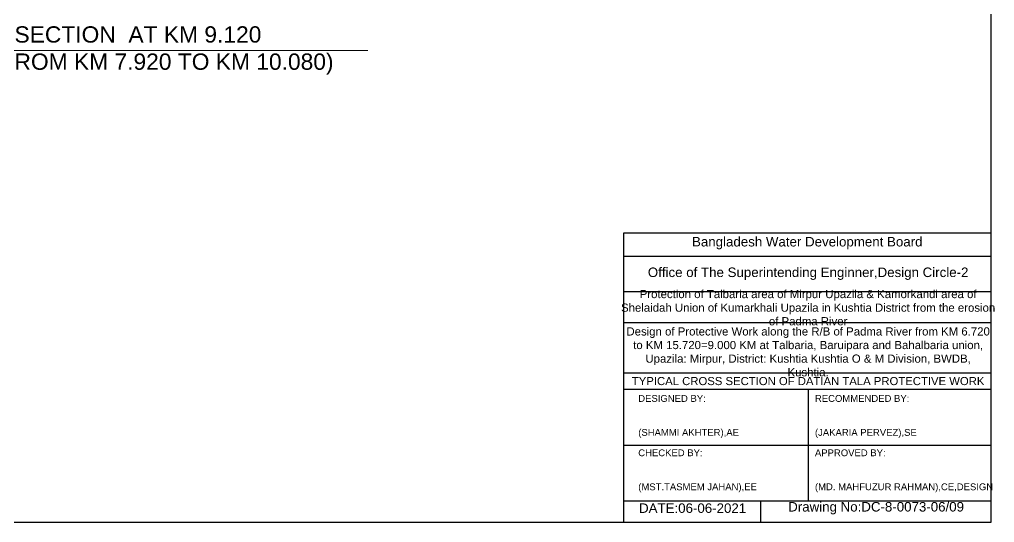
# Model space of a CAD drawing. Header units: inches. Extents: x 89000 to 215021, y -28933 to 1384.
# Drawn here: x 162422 to 169596, y -7101 to -3401 of the extents above; entities that cross this region are included whole.
import ezdxf

# ---------------------------------------------------------------- set-up
doc = ezdxf.new("R2010")
doc.units = ezdxf.units.IN
doc.header["$LTSCALE"] = 7
doc.header["$MEASUREMENT"] = 0
doc.layers.add('Cross Section Labels', color=7, linetype='Continuous', lineweight=9)
doc.styles.get("Standard").update_dxf_attribs({"font": 'arial.ttf'})

msp = doc.modelspace()

# ---------------------------------------------------------------- linework, layer by layer
msp.add_lwpolyline([(157568.09036, 1384.10087), (169568.09036, 1384.10087), (169568.09036, -7101.09913), (157568.09036, -7101.09913)], close=True)
for points in [[(166868.09036, -7101.09913), (166868.09036, -4971), (169568.09036, -4971)], [(166874.52256, -5141), (169574.52256, -5141)], [(166874.52256, -5401), (169574.52256, -5401)], [(166874.52256, -5631), (169574.52256, -5631)], [(166874.52256, -6001), (169574.52256, -6001)], [(166874.52256, -6121), (169574.52256, -6121)], [(168224.52256, -6121), (168224.52256, -6941)], [(166874.52256, -6531), (169574.52256, -6531)], [(166874.52256, -6941), (169574.52256, -6941)], [(167874.52256, -6941), (167874.52256, -7101.09913)]]:
    msp.add_lwpolyline(points)
at = {"layer": 'Cross Section Labels'}
msp.add_lwpolyline([(160857.04115, -3628.90062), (162921.04115, -3628.90062), (164985.04115, -3628.90062)], dxfattribs=at)

# ---------------------------------------------------------------- texts
at = {"char_height": 70, "attachment_point": 5}
for s, insert in [('Bangladesh Water Development Board', (168218.09036, -5046)), ('Office of The Superintending Enginner,Design Circle-2', (168224.52256, -5271))]:
    msp.add_mtext(s, dxfattribs=dict(at, insert=insert))
for s, insert, char_height, width, attachment_point in [('Protection of Talbaria area of Mirpur Upazila & Kamorkandi area of Shelaidah Union of Kumarkhali Upazila in Kushtia District from the erosion of Padma River', (168224.52256, -5521), 60, 2800, 5), ('Design of Protective Work along the R/B of Padma River from KM 6.720 to KM 15.720=9.000 KM at Talbaria, Baruipara and Bahalbaria union, Upazila: Mirpur, District: Kushtia Kushtia O & M Division, BWDB, Kushtia.', (168224.52256, -5846), 60, 2700, 5), ('TYPICAL CROSS SECTION OF DATIAN TALA PROTECTIVE WORK', (168224.52256, -6061), 59.5765532, 2800, 5), ('DESIGNED BY:^J^J^J(SHAMMI AKHTER),AE', (166974.52256, -6321), 50, 1400, 4), ('RECOMMENDED BY:^J^J^J(JAKARIA PERVEZ),SE', (168274.52256, -6321), 50, 1400, 4), ('CHECKED BY:^J^J^J(MST.TASMEM JAHAN),EE', (166974.52256, -6721), 50, 1400, 4), ('APPROVED BY:^J^J^J(MD. MAHFUZUR RAHMAN),CE,DESIGN', (168274.52256, -6721), 50, 1400, 4), ('Drawing No:DC-8-0073-06/09', (168724.52256, -6996), 70, 2200, 5), ('DATE:06-06-2021', (167374.52256, -6996), 70, 1400, 5)]:
    msp.add_mtext(s, dxfattribs=dict(insert=insert, char_height=char_height, width=width, attachment_point=attachment_point))
at = {"layer": 'Cross Section Labels', "insert": (162921.04115, -3628.90062), "char_height": 120, "attachment_point": 5}
msp.add_mtext('TYPICAL SECTION  AT KM 9.120^J( APPLICABLE FROM KM 7.920 TO KM 10.080)', dxfattribs=at)

doc.saveas('drawing.dxf')
